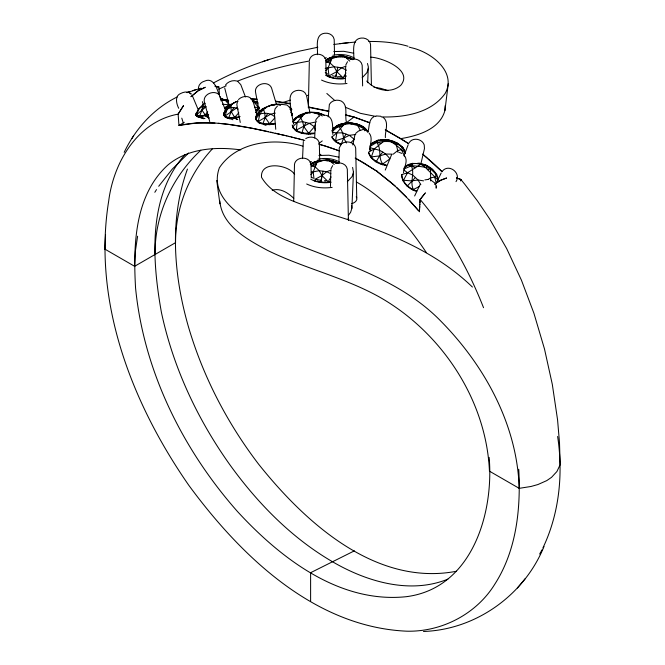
<?xml version="1.0" encoding="UTF-8"?>
<svg xmlns="http://www.w3.org/2000/svg" width="665" height="665" viewBox="0 0 665 665"><rect width="100%" height="100%" fill="white"/><g stroke="black" fill="none" stroke-linecap="round" stroke-linejoin="round"><path stroke-width="1" d="M518.742 469.266C520.911 508.559 516.564 550.238 494.876 584.07C476.497 613.995 441.826 631.983 406.897 631.193C314.495 627.186 240.663 555.849 188.893 485.425C132.027 403.613 92.36 301.827 108.703 200.963C113.516 162.501 137.431 121.653 178.129 114.122L183.465 105.693M489.157 457.429C493.995 513.945 471.668 588.317 406.398 596.68C339.325 603.77 280.306 558.06 237.422 511.46C182.576 449.316 143.69 370.912 135.552 287.862C133.175 245.742 134.33 195.751 167.68 165.194C187.754 148.278 215.876 146.466 240.797 149.908M447.877 579.149C411.926 593.712 371.344 582.889 338.585 565.167C294.72 541.244 258.768 504.851 229.741 464.586C197.322 419 173.075 367.18 161.412 312.351C152.135 260.414 147.447 196.508 185.061 154.521M219.791 200.822C221.852 225.925 247.671 239.658 267.463 250.348C303.614 268.145 343.522 277.114 378.867 296.706C440.97 331.619 486.331 399.357 489.448 471.161L519.207 488.343L530.978 486.481L537.91 484.544L546.763 480.612L551.543 477.329L556.929 471.502L560.146 464.702L559.506 442.807L557.578 419.923L552.307 384.362L544.502 349.025L533.92 313.265L521.435 280.165L506.655 248.552L489.673 218.984L477.387 200.805L464.677 184.155L460.862 179.517L456.506 177.946M105.552 234.57L104.854 249.109L134.613 266.299L135.419 250.821L137.613 236.208M229.932 118.885C227.131 118.179 223.307 116.94 223.714 113.432C226.482 107.722 232.002 102.834 238.112 101.155M155.086 254.479C154.521 215.119 172.185 176.907 200.813 150.24M293.706 201.412L294.454 166.125C293.573 157.43 307.321 155.161 310.547 162.692M302.542 158.627L303.323 141.512M308.336 107.863L309.316 62.202M317.396 54.713C318.078 47.947 314.379 34.447 324.728 33.25C328.859 32.643 333.547 35.112 334.196 39.459L334.528 54.962M330.472 186.524L330.804 170.955M338.884 163.465L339.25 148.004L341.012 144.654M345.326 82.601L345.659 67.032M353.738 59.542C354.42 52.784 350.721 39.277 361.078 38.08C365.201 37.481 369.89 39.942 370.546 44.297L371.427 85.619M261.27 123.607C257.987 123.017 254.836 119.767 255.917 116.259M348.56 215.078L350.588 212.401L351.893 208.253L353.464 172.193L352.6 167.414M367.695 82.701L368.31 66.708L367.462 63.491M381.236 116.907C403.946 117.672 431.269 113.175 445.234 93.341C457.055 71.496 430.488 51.77 411.336 47.722M314.67 137.996L315.418 122.909M436.149 188.353L436.257 186.133L435.301 183.856M328.227 116.899L329.375 104.397C331.735 100.373 336.964 99.226 341.128 100.997C348.477 104.979 344.653 115.153 346.315 121.67M419.815 204.82L419.856 204.055M436.182 187.488L436.257 186.133M425.5 192.725L420.114 199.475L419.424 211.694L407.628 198.411L394.511 185.518M419.64 207.879L419.723 206.35M460.33 179.267L460.828 179.492L460.596 180.822L460.862 179.517L460.795 180.747M460.803 180.581L460.862 179.517M419.557 209.4L419.598 208.635M419.939 202.534L419.981 201.769M420.022 201.005L420.114 199.483L424.885 193.432M419.416 211.694L419.507 210.165M332.109 130.406C340.621 118.171 358.418 123.815 368.086 131.828C363.539 124.696 354.254 122.651 346.315 122.809C340.779 126.649 337.895 133.208 332.059 136.716L332.001 137.622L335.418 141.67L341.045 144.729L343.614 138.17L346.008 134.097L349.349 135.336L354.254 139.301L350.837 142.709M332.076 130.797L332.741 129.326M332.625 138.503L332.059 136.716M332.708 129.85L333.556 128.17C343.348 124.064 355.368 120.606 364.669 127.78L364.603 128.686L367.429 131.462L367.462 130.947M333.406 139.475L332.658 137.979M333.498 129.077L334.512 127.447M334.337 140.531L333.431 139.076M334.478 127.971L335.617 126.666M335.418 141.67L336.872 132.875L342.658 132.867L346.008 134.097M335.584 127.065L336.864 125.843M336.656 142.352L334.37 140.016M336.831 126.367L338.194 125.876L338.252 124.978L346.315 122.809M338.019 143.1L336.69 141.836M338.194 125.876L339.732 124.571M339.491 143.889L339.524 143.374L338.044 142.701M341.311 124.139L339.699 125.095M342.957 124.205L342.99 123.682M344.686 124.106L344.744 123.208L352.043 123.116L355.634 123.964M350.189 123.158L350.156 123.682L351.985 124.014L352.043 123.116M353.822 124.072L353.855 123.549M357.338 124.879L357.371 124.363L359.034 124.721L358.975 125.627M360.588 125.552L360.555 126.076L364.603 128.686M363.389 127.614L363.423 127.09M365.708 129.434L365.742 128.91M370.014 150.864C369.424 145.194 373.373 138.112 369.166 133.175M385.368 137.605C384.885 131.146 389.515 122.177 383.131 117.348M348.468 220.447L348.169 218.261M401.003 138.603C418.036 135.768 439.906 129.168 444.918 110.506L448.276 83.657M298.061 131.828L296.224 131.055L297.164 122.385L304.304 113.898L306.798 112.377L317.421 112.485L324.387 115.228M368.327 68.279L366.939 72.668L362.176 77.747M353.464 172.193L352.084 176.591L347.321 181.661M444.918 110.506L445.151 105.71M337.995 126.508L338.252 124.978M326.365 182.011L320.846 182.493L323.007 171.196L326.731 171.686L330.862 173.723M320.846 181.57L321.935 175.568L319.283 170.697L315.235 166.965L311.42 165.868C318.959 160.581 329.133 157.414 337.446 162.983L337.446 163.524M352.791 144.937L354.927 134.945M367.803 132.393C369.624 127.264 368.285 119.783 373.838 116.708M261.353 123.565L258.444 122.493L258.253 121.512L259.832 114.089C264.437 106.516 273.107 102.867 281.785 104.513C272.259 103.923 261.919 106.807 256.241 115.161C262.259 112.709 269.491 112.011 274.645 116.708M203.756 118.744C202.152 117.131 194.903 117.871 196.341 114.197L196.557 113.108M370.987 144.554L373.256 142.335L379.042 140.091L373.148 142.817L370.156 145.485L371.095 144.081M369.117 153.391C371.959 160.257 379.391 163.665 386.29 165.011L386.207 165.377C379.241 164.463 371.793 160.681 369.009 153.873L368.784 151.969L374.129 149.093L385.675 139.783C393.697 140.24 402.824 144.405 405.467 152.601C398.036 147.572 390.646 138.096 380.713 139.874L378.934 140.573M371.959 143.815L372.142 142.992C380.721 141.67 389.723 140.265 398.077 143.449L397.894 144.272C401.419 146.092 404.478 149.475 405.284 153.424M373.148 142.817L373.256 142.335M370.264 156.35L370.372 155.868M371.095 157.721L374.129 149.093C380.596 149.667 386.265 153.623 389.906 158.877L382.732 163.997L382.55 164.82M375.825 141.47L375.933 140.997M372.159 158.694L372.267 158.212M377.296 141.138L377.479 140.315L385.675 139.783M374.619 160.814L374.728 160.34M375.991 161.944L379.632 155.909L382.757 152.16M382.466 139.667L382.358 140.14L380.629 140.24M377.545 162.626L377.654 162.152M384.096 140.29L384.287 139.467C391.386 139.725 397.612 143.108 402.973 147.672L402.791 148.494M385.949 140.207L386.057 139.733M380.846 164.08L380.954 163.598M387.87 139.999L394.819 142.401L397.894 144.272M389.59 140.764L389.69 140.282M384.378 165.095L384.486 164.621M391.336 141.396L391.519 140.564M393.123 141.786L393.231 141.304M396.423 143.233L396.531 142.751M399.341 145.045L399.449 144.563M401.81 147.165L401.918 146.691M403.705 149.509L403.813 149.035M404.952 151.986L405.06 151.512M403.505 172.734C403.963 167.331 408.501 160.855 404.486 155.859M420.895 163.773L424.461 148.611L424.228 144.92C422.092 138.677 412.632 136.998 409.075 142.792M256.042 119.625L256.033 116.832M336.789 71.637L337.862 67.273L341.586 67.772L346.54 70.216M309.391 60.232C310.763 52.851 322.45 52.094 325.401 58.778M345.734 65.07L347.504 61.712M330.879 168.985L332.65 165.635M315.651 120.955L316.108 119.309L318.577 116.55M292.342 114.929L292.55 113.25L291.769 115.627L292.151 113.948L290.904 112.46M223.714 113.432L223.906 115.336M229.184 118.536L225.294 117.115L224.994 116.101L227.156 109.085L231.237 104.704L236.432 101.471M456.015 181.636C461.635 173.183 448.933 163.258 442.474 171.038M104.854 249.109L105.403 247.538M203.465 118.611L196.898 116.358L196.524 115.319L198.96 108.736L203.108 104.413L205.186 103.275M328.427 58.653L328.427 59.185L325.742 60.648L325.742 60.116L332.492 56.907L343.065 55.877L352.309 59.601L350.854 58.212L343.082 55.877L332.492 56.907L328.045 68.046L325.717 70.773M312.159 163.332L310.879 164.571L310.879 164.031C318.543 158.594 328.734 160.107 336.956 163.399L336 162.135L328.211 159.8L317.629 160.822L313.182 171.969L310.854 174.696M385.251 170.082L391.594 154.687M403.979 155.859L408.152 144.795M436.464 175.377L436.747 174.662L426.747 165.402C419.549 164.022 409.923 160.847 404.536 167.655C415.342 158.32 435.018 165.793 437.911 179.483L438.077 179.068C436.365 169.783 426.805 163.873 417.919 163.141L417.753 163.557M401.851 174.579L401.569 175.302C402.267 183.266 409.266 189.309 416.589 191.387L416.714 191.071C409.54 188.586 402.084 182.775 401.851 174.579L407.52 172.759L420.854 164.288L425.135 167.206L438.252 180.34M406.681 166.059L406.963 165.344C415.667 166.009 424.42 166.391 432.707 169.417L432.425 170.132M403.073 180.971L407.52 172.759L403.846 169.916M412.533 163.898L412.815 163.183L411.327 165.868L404.029 168.96M407.113 186.217L415.392 177.538L418.044 179.991L420.829 184.729M419.474 163.922L419.756 163.208L420.854 164.288M413.073 190.24L413.356 189.517C409.54 181.794 415.101 173.457 411.319 165.876L406.963 165.344M426.464 166.117L426.747 165.402M187.447 169.093C169.118 219.251 173.756 274.961 188.079 325.542C202.584 375.642 226.965 422.757 258.602 464.17C305.06 522.416 375.692 586.721 456.481 571.252M369.923 146.566L376.623 142.41L377.479 140.315M198.162 110.639L198.96 108.736L202.451 106.392L204.745 106.275L201.952 110.058L196.167 115.269L195.801 113.89L198.96 108.736M544.012 546.464C524.402 594.984 475.949 629.738 423.472 631.476M237.679 100.731L236.831 104.596L240.256 122.451M256.441 116.142L258.394 112.651M315.543 124.264L314.429 126.732L308.693 133.274C302.583 133.457 294.179 131.703 292.176 125.028M414.636 195.976L420.238 184.28M436.448 182.85L441.186 172.967M542.956 547.819C559.348 513.488 563.305 473.837 557.627 436.473M124.189 152.335C135.328 128.877 153.715 108.52 177.156 96.974M541.152 551.31L541.884 549.93M306 122.493L303.805 126.624L301.802 133.357L308.76 134.222L314.254 133.623L314.213 133.075L308.693 133.274L303.805 126.624L302.683 121.662L300.597 117.755L298.394 116.483L294.47 118.786L293.049 121.396L296.598 117.273C304.545 111.113 315.933 110.831 324.678 115.369M255.817 112.56L258.86 108.586L259.217 107.007L255.917 110.149L256.083 110.739L258.86 108.586L258.569 107.572L254.221 102.202L252.492 101.529M228.078 108.52L230.73 104.289M539.656 554.045L540.786 552M229.965 106.159L230.979 104.405M228.029 108.395L229.525 105.826L229.151 104.796L225.26 100.249L220.398 98.836L228.585 100.581M343.539 76.974L345.933 73M328.676 180.897L331.07 176.923M131.878 138.578L133.615 135.743M154.82 192.293L156.508 189.592M267.696 113.549L265.21 117.564L263.066 123.308L263.265 124.297L266.058 125.419M227.688 108.836L224.113 113.241L223.98 112.792M354.786 124.746L356.964 123.939L360.305 130.473L363.705 129.234L364.669 127.78M158.711 186.275L172.218 169.168L188.611 153.017M183.565 105.544L178.129 114.122L178.96 125.461L196.757 122.975L214.978 123.075M238.211 109.043L236.516 107.996L233.905 107.705L231.179 111.579L228.968 117.256L229.259 118.279L232.9 119.758M233.905 107.705L231.287 107.414L227.156 109.085L223.573 113.898L223.864 114.92M255.684 112.684L258.86 108.586M393.239 154.172L397.687 150.589L401.452 149.567L402.973 147.672M292.908 122.044L299.225 115.469L305.75 113.283L306.798 112.377M517.37 588.018L525.15 578.725M196.524 115.319L197.971 115.926L203.756 115.394L205.177 114.887L207.713 111.886M403.796 168.353L404.669 167.347M256.349 120.207L255.85 118.644L259.832 114.089M212.401 148.844C188.868 174.08 175.427 208.128 175.552 242.659L134.613 266.299M428.002 179.533L430.571 177.904L434.627 177.04L436.747 174.662M225.51 85.02C228.02 81.512 232.908 79.825 237.048 81.055M223.731 114.737C225.967 118.22 231.27 117.755 234.87 117.206L238.793 112.809M256.233 119.642C259.209 123.59 264.969 124.205 269.574 123.781L274.786 117.954M229.525 105.826L225.161 108.653L224.787 107.614L229.965 104.363M256.241 115.161L262.459 108.827L265.892 107.805M190.913 96.733L198.079 90.806L205.385 87.24M315.468 130.614L314.429 126.732L309.325 123.333L302.683 121.662L297.164 122.385L292.808 126.716L292.883 127.663L296.224 131.055L301.802 133.357M191.154 96.492L198.32 90.648L204.837 87.423M332.201 77.622L335.709 78.57L343.057 78.694L343.057 77.772L336.789 71.645L334.138 66.774L330.089 63.042L326.274 61.945L331.802 58.753L338.269 56.409L341.993 56.907L343.074 55.877L344.154 56.475M327.138 160.83L328.211 159.8L329.291 160.39M355.6 133.482L358.452 131.072L360.472 130.34M196.117 113.59L196.175 114.92M277.513 105.951L275.086 108.786L274.312 112.302L275.751 129.301M332.118 131.653L337.986 126.516L342.309 126.433M225.211 112.019L224.911 110.997L227.156 109.085M315.01 179.351L321.918 175.568L326.731 171.686L331.345 170.016M238.477 99.517C241.495 96.5 246.632 95.378 250.323 97.73M224.911 110.997L226.657 109.7M206.308 106.716L201.952 110.058L199.816 115.668L200.19 116.708L204.986 118.619M434.403 184.255L440.654 180.273L446.548 178.029M318.984 143.399L322.251 140.938M345.9 123.108L354.054 116.957L369.158 122.46M224.994 116.101L236.516 107.996M294.545 119.733L294.47 118.786L296.598 117.273M435.4 183.507L441.053 180.065L446.514 178.054M310.297 164.687L314.321 162.501M325.75 60.357L331.561 57.764M324.927 58.462L326.282 57.647M310.065 162.385L311.42 161.57M184.305 122.285L178.96 125.461C208.685 118.969 239.084 125.469 268.328 131.628M294.47 118.786L304.304 113.898L311.636 112.36L318.277 114.031L322.409 115.959M310.921 163.548L311.602 163.158M259.574 112.56L259.375 111.57L261.894 110.191M258.253 121.512L270.697 114.156L275.343 113.117M329.865 75.428L336.773 71.645L341.586 67.772L346.207 66.101M305.701 138.677C310.314 135.452 318.377 137.314 319.341 143.382L319.715 160.947M342.051 143.507C346.656 140.282 354.728 142.144 355.684 148.212L356.748 197.804C357.595 200.88 354.27 203.008 351.71 203.673M233.831 103.092L231.079 104.563L229.383 107.015L231.079 104.563L231.179 111.579L235.169 118.229L236.715 119.351M213.515 82.917C240.605 68.329 269.899 58.055 299.815 51.055L317.837 47.24M269.017 106.201L271.561 104.854L274.67 105.053M413.356 189.517L419.532 186.408M354.387 550.836L310.613 572.706L310.613 601.351M325.476 60.332L332.492 56.907M310.613 164.255L317.629 160.822M327.18 58.869L331.195 57.34M312.326 162.792L313.074 162.435M218.785 89.143L226.216 85.81M296.149 130.116L309.325 123.333L316.648 121.795M304.013 113.898L304.063 114.438L300.779 115.535L300.738 114.987M196.898 116.358L200.19 116.708L208.669 114.829M237.538 81.13C260.763 71.97 284.961 65.353 309.533 60.989M313.847 162.11L314.653 161.803M333.556 128.17L337.986 126.516L340.488 128.378L342.658 132.867L343.614 138.17L346.598 143.008M186.99 92.651L189.317 91.837M187.139 92.601L201.063 88.154M192.65 90.681L195.734 89.609M262.392 61.729L269.616 59.343M281.603 102.884L290.397 100.116M335.476 140.772L343.614 138.17L349.349 135.336L355.75 134.471M393.489 143.507L395.941 142.751L398.111 152.476M315.883 161.936L316.706 161.686M314.952 113.2L317.421 112.485L319.532 116.375M272.218 190.298C280.248 187.655 288.261 192.966 293.772 198.345M427.786 169.666L430.496 168.91L430.696 180.913M225.294 117.115C229.525 118.644 234.163 118.503 238.494 117.447L238.369 117.007L234.87 117.206M306.499 95.702L308.277 95.261M238.369 117.007L240.107 116.583M217.746 87.206L218.876 86.94L219.533 95.81M424.835 179.907L428.218 179.4M343.057 78.694L344.861 78.27M326.365 182.543L329.998 182.185L329.998 181.653M335.002 56.766L336.806 56.35L340.48 56.858M318.385 161.08L323.78 160.332M326.274 61.945L330.954 60.897M311.42 165.868L316.091 164.82M333.24 57.157L329.94 57.855L329.94 58.778M203.665 104.92L203.108 104.413L201.952 110.058L205.177 114.887L208.502 114.38M325.185 68.395L334.138 66.774L337.862 67.273M311.278 172.202L319.283 170.697L323.007 171.196M315.085 161.77L316.69 161.445L316.69 161.977M318.394 161.263L321.045 160.805M264.005 108.57L262.467 108.819L263.631 109.584L264.695 112.942L265.21 117.564L269.574 123.781L275.027 123.416L275.135 123.989C269.558 125.003 263.648 124.978 258.444 122.493M332.866 55.27C340.064 53.799 347.978 54.397 354.42 58.138M344.778 76.35L346.515 76.026M318.011 159.193C325.21 157.721 333.115 158.32 339.566 162.061M319.009 160.631L320.871 160.34M331.128 182.202C324.287 183.399 316.848 182.742 310.771 179.193M298.402 116.475L302.45 115.826M226.474 100.54L228.07 100.299M333.822 44.489L348.177 42.701M345.069 78.437C338.493 79.401 331.436 78.669 325.634 75.27M226.258 99.925L227.887 99.692M329.99 181.902L327.271 182.202M372.142 142.992L376.623 142.41L380.787 143.283M333.805 51.562L343.797 51.305L353.68 53.208M346.989 83.458C338.427 84.646 329.416 83.798 321.544 80.074M318.942 155.485L328.934 155.228L338.826 157.123M371.278 156.898L379.632 155.909L385.8 154.039L392.308 154.155M332.126 187.38C323.564 188.569 314.553 187.721 306.681 183.997M335.908 56.882L340.497 56.633M343.955 78.104L336.158 78.138M339.915 43.632L355.634 42.02M220.664 100.723L225.26 100.249L228.685 100.789M253.257 101.413L257.771 102.277M293.207 122.668L297.164 122.385M376.033 115.918L380.87 116.259M338.593 56.184L340.522 56.159M220.423 98.96L222.268 98.919L227.097 100.706M281.86 104.388L286.798 104.987L289.608 107.156M341.195 76.699L337.562 76.641M324.512 180.639L326.332 180.622M220.605 98.927L222.268 98.919M386.764 139.542L388.402 139.542M368.792 41.479C382.001 41.297 395.309 42.535 408.019 46.251M324.503 182.276L325.426 182.276M352.708 59.069C356.839 58.462 361.519 60.922 362.176 65.278L362.616 85.943M337.845 162.983C341.976 162.385 346.656 164.845 347.313 169.201L348.377 218.785M326.141 160.09L327.579 160.174M326.099 160.573L326.557 160.589M251.054 99.185L257.006 99.509M250.348 98.603L256.823 98.969M257.629 102.418L254.221 102.202L258.012 103.848M403.356 180.257L411.652 180.888L418.044 179.991L423.58 180.872M222.459 104.222L229.151 104.796M322.666 182.193L319.956 181.869M218.278 123.316L228.486 124.388M318.385 113.266L320.015 113.424L320.089 114.372M254.446 107.148L258.569 107.572M332.3 132.393L336.872 132.875M373.946 87.248L380.962 88.395L387.886 90.631M214.886 86.184L218.876 86.94L215.385 86.234M375.858 116.433L360.48 113.358L345.318 107.264M228.694 124.422L252.525 128.345L286.989 135.951M341.993 56.907L345.717 57.406L351.818 59.476L350.854 58.212L347.654 57.406M335.26 78.021L335.709 78.079M329.474 160.365L333.564 161.188M370.771 57.173C382.067 57.539 413.663 70 400.704 85.411C390.513 94.164 375.21 90.174 366.698 81.055M344.337 56.442L350.53 57.946M275.476 101.097L290.397 103.532M276.025 101.637L289.982 103.873M335.767 76.45L332.317 75.785M320.904 180.373L315.842 179.226M345.044 57.04L352.974 59.667M330.63 161.038L337.438 163.233M319.059 181.462L317.346 181.138L320.846 182.493M308.627 107.339L328.859 111.446M308.743 107.015L328.344 111.055M278.593 104.97L280.597 105.369M188.794 92.327L191.237 94.081C188.503 91.038 184.114 91.72 180.847 93.416C174.513 95.727 176.308 103.69 178.719 108.295M319.075 181.711L317.355 181.321M333.498 77.705L332.633 77.506M345.393 115.037L354.063 117.165L369.956 122.942M270.58 132.127L272.858 132.634M345.634 114.862L353.888 116.915M275.144 133.158L279.766 134.23M281.195 134.563L285.534 135.602M286.524 135.843L294.662 137.846M314.146 180.747L317.346 181.545M288.452 136.308L289.915 136.666M291.386 137.032L292.475 137.298M294.254 137.746L298.169 138.727M295.759 138.12L296.856 138.395M297.962 138.677L303.498 140.099M299.059 138.96L300.164 139.243M456.523 177.946L460.08 179.151M300.796 139.401L302.118 139.741M303.44 140.082L304.761 140.431M332.209 77.406L331.378 77.173M318.743 144.164L324.437 145.793M409.233 47.148L410.629 47.531M320.031 144.521L326.141 146.308M339.524 143.374L341.103 143.823M325.501 115.253C334.478 116.683 332.192 128.162 332.874 134.488M333.996 161.312L336.465 162.177M325.002 145.968L338.302 150.548M326.706 146.491L334.836 149.243M302.874 146.159C274.778 137.372 236.74 141.529 219.35 167.829C206.35 203.822 257.38 225.809 282.218 238.461C337.163 261.794 398.418 277.288 441.244 321.552C484.868 365.908 517.287 425.118 519.207 488.343M330.971 77.049L330.173 76.783M252.043 100.315L257.563 102.161M336 162.135L336 163.058L332.799 161.329M314.919 180.564L315.709 180.838M399.382 152.476L401.893 153.416M252.791 100.664L254.52 101.304M289.184 107.231L291.736 109.185M336.332 149.8L339.316 150.947M225.26 100.249L228.61 101.529M369.931 147.422L374.129 149.093M257.945 102.867L256.865 102.019M351.328 58.262L352.101 58.595M329.009 76.342L326.232 74.945M407.52 172.759L412.741 175.086L415.392 177.538M289.857 109.226L291.644 110.049M411.336 165.876L415.184 167.671M385.235 129.899L400.214 138.254M355.16 158.087L363.339 162.559M385.609 129.966L408.069 143.249M235.169 118.229L237.746 119.559M205.177 114.887L205.56 115.918L209.093 117.747M291.819 109.617L290.339 108.578L290.148 107.597M294.686 128.603L292.883 127.663L292.409 125.951M355.825 158.428L375.75 170.506M430.612 179.883L434.702 182.942M327.737 74.089L325.243 72.56M311.569 177.281L312.874 178.012M356.34 181.944C385.683 198.519 407.953 224.936 426.406 252.658M343.082 55.877L345.717 57.406L349.765 61.138M328.227 159.8L334.229 164.438M363.622 162.726L377.13 171.479L391.269 182.642M376.157 170.589L377.388 171.337M401.253 138.894L402.358 139.592M402.491 139.675L408.776 143.798M319.682 154.081L320.996 154.928M205.56 115.918L208.877 118.229M376.664 171.146L395.135 186.092M219.118 94.754C214.055 89.467 202.501 94.33 204.363 102.003L209.733 121.595M237.887 81.546L240.78 84.663L245.476 96.982M334.877 100.59L326.839 93.482M424.869 155.951L422.608 154.097L442.142 171.761M425.617 156.574L426.365 157.198M427.113 157.829L427.853 158.47M428.593 159.101L429.324 159.741M391.976 183.257L394.204 185.244M430.064 160.39L430.795 161.038M431.519 161.686L432.483 162.551M472.408 287.039C430.114 246.166 373.306 226.848 318.153 210.406C298.236 202.567 273.107 197.04 261.52 177.289C260.023 160.448 288.336 164.463 294.628 174.388M432.715 162.767L433.888 163.831M434.353 164.263L435.517 165.344M396.564 187.405L406.29 196.998M435.75 165.56L441.901 171.528M321.935 175.568L327.504 181.013M369.615 148.636L371.045 150.082M408.983 199.849L418.144 210.182M420.114 199.475C447.254 231.578 468.21 268.635 483.538 307.704M369.549 148.694L370.829 150.248M376.623 142.41C381.943 148.511 377.728 157.505 382.732 163.997M363.705 129.234L364.827 130.797M356.24 196.782L356.748 197.804M401.452 149.567L404.752 156.599M218.901 94.671C217.289 88.47 213.182 76.965 204.621 81.138C200.813 82.044 197.538 85.768 198.702 89.833M219.708 96.575L220.905 99.426M192.393 95.843L198.386 110.132M306.116 94.837C304.861 90.748 299.724 89.584 296 90.673C286.174 93.482 291.361 106.225 291.328 113.141M220.198 96.516L225.984 111.678M368.601 152.792L369.009 153.873M228.344 105.677L228.56 106.275M227.339 106.45L227.505 106.899M226.15 107.09L226.374 107.697M206.832 114.729L207.056 115.336M203.756 115.394L203.98 115.993M202.384 115.702L202.551 116.151M201.063 115.793L201.279 116.392M198.852 115.901L199.068 116.5M197.971 115.926L198.137 116.375M197.197 115.727L197.414 116.325M195.801 114.555L196.017 115.153M196.167 115.269L196.383 115.876M195.926 115.012L196.092 115.469M202.384 101.662L203.307 104.613M181.786 118.146L183.324 123.075M276.474 104.455L271.553 87.98C268.311 79.8 253.332 84.089 255.668 92.901L259.5 112.884M252.875 100.781L257.205 115.303M257.879 108.561L258.045 109.151M255.776 101.695L255.95 102.285M256.989 109.426L257.114 109.875M236.615 117.215L236.782 117.805M233.315 117.547L233.49 118.137M231.802 117.672L231.935 118.112M230.348 117.572L230.514 118.162M227.829 117.289L227.995 117.88M225.726 110.423L225.9 111.013M226.773 117.106L226.906 117.555M225.834 116.708L226 117.298M224.388 111.978L224.554 112.568M224.446 115.843L224.62 116.433M224.022 115.394L224.155 115.843M434.627 177.04L436.464 183.673M229.716 107.672L224.712 87.971M255.726 118.013L255.85 118.644M291.037 108.428L291.145 109.002M273.215 123.757L273.307 124.189M271.395 123.881L271.511 124.455M269.574 123.781L269.774 124.771M267.879 123.998L267.995 124.571M266.216 123.989L266.299 124.422M264.603 123.765L264.72 124.33M260.589 110.93L260.705 111.496M261.719 123.183L261.827 123.748M260.447 122.834L260.539 123.266M257.538 113.615L257.629 114.047M259.292 122.277L259.408 122.842M256.823 114.455L256.939 115.02M257.438 121.08L257.555 121.645M256.765 120.456L256.856 120.889M255.742 117.215L255.834 117.647M306.731 96.342L309.998 113.133M290.979 110.299L293.664 124.122M351.61 205.252L351.893 208.253M216.74 180.481L219.916 203.831M328.045 68.046L329 75.901M313.182 171.969L314.021 178.843M321.586 114.072L321.627 114.613M310.547 133.441L310.588 133.981M308.693 133.274L308.76 134.222M306.889 133.399L306.931 133.948M303.381 132.967L303.423 133.515M299.225 115.469L299.3 116.408L297.895 116.949L297.853 116.4M300.189 132.16L300.231 132.709M297.38 131.005L297.421 131.554M295.468 118.062L295.509 118.611M295.094 129.542L295.135 130.091M293.664 119.941L293.706 120.481M293.415 127.838L293.456 128.387M325.825 60.449L326.116 73.873M310.971 164.363L311.262 177.796M350.854 58.212L350.854 59.135M349.3 57.83L349.3 58.362M345.941 56.957L345.941 57.489M341.22 78.088L341.22 78.62M338.635 56.409L338.635 56.949M337.537 78.021L337.537 78.561M336.806 56.35L336.806 57.273M334.445 161.753L334.445 162.285M331.079 160.872L331.079 161.412M330.555 76.666L330.555 77.207L329 76.824L326.224 74.754M328.194 181.695L328.194 182.617M320.139 160.689L320.139 161.221M313.564 162.576L313.564 163.108M336.773 71.645L335.883 76.65L336.789 71.645"/></g></svg>
